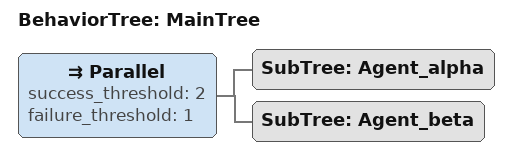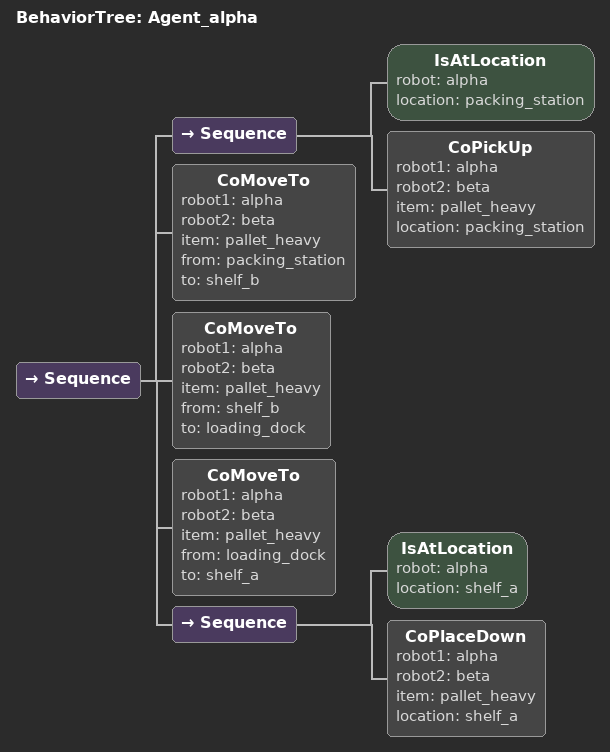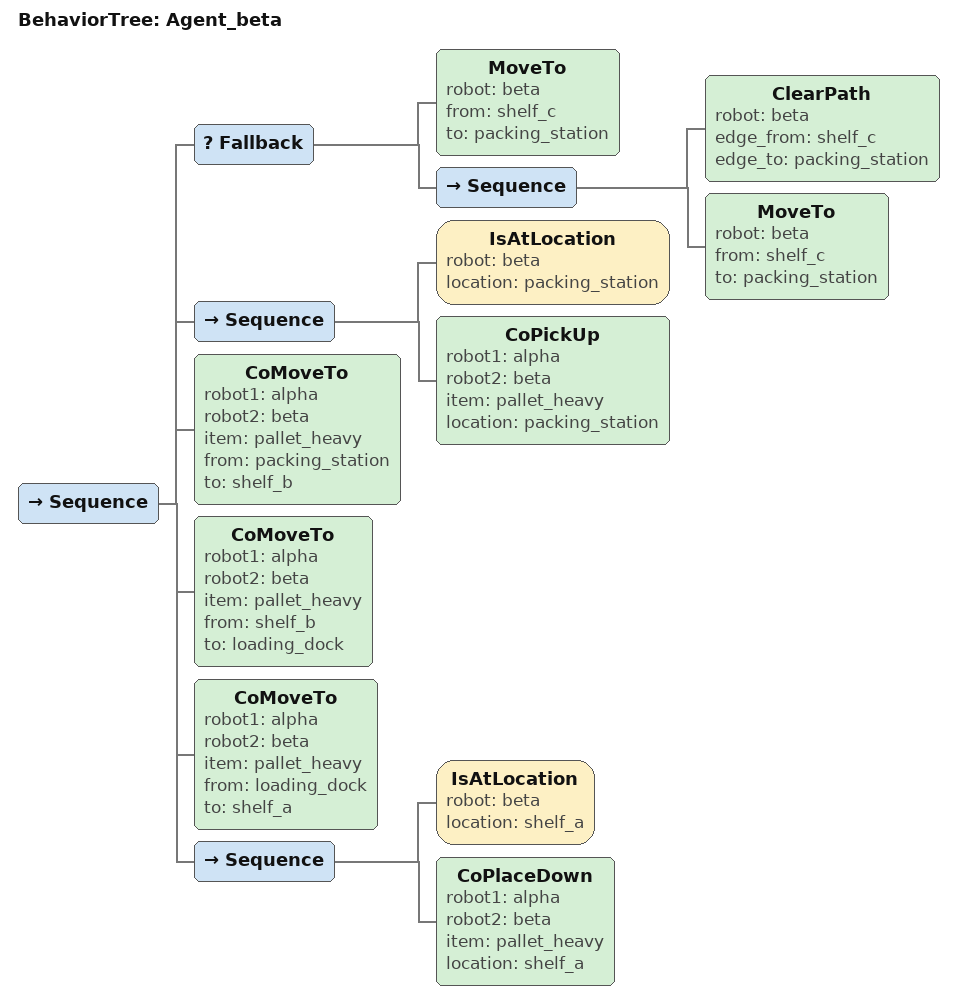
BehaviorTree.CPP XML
<root BTCPP_format="4" main_tree_to_execute="MainTree">
    <BehaviorTree ID="MainTree">
        <Parallel success_threshold="2" failure_threshold="1">
            <SubTree ID="Agent_alpha"/>
            <SubTree ID="Agent_beta"/>
        </Parallel>
    </BehaviorTree>
    <BehaviorTree ID="Agent_alpha">
        <Sequence>
            <Sequence>
                <IsAtLocation robot="alpha" location="packing_station"/>
                <CoPickUp robot1="alpha" robot2="beta" item="pallet_heavy" location="packing_station"/>
            </Sequence>
            <CoMoveTo robot1="alpha" robot2="beta" item="pallet_heavy" from="packing_station" to="shelf_b"/>
            <CoMoveTo robot1="alpha" robot2="beta" item="pallet_heavy" from="shelf_b" to="loading_dock"/>
            <CoMoveTo robot1="alpha" robot2="beta" item="pallet_heavy" from="loading_dock" to="shelf_a"/>
            <Sequence>
                <IsAtLocation robot="alpha" location="shelf_a"/>
                <CoPlaceDown robot1="alpha" robot2="beta" item="pallet_heavy" location="shelf_a"/>
            </Sequence>
        </Sequence>
    </BehaviorTree>
    <BehaviorTree ID="Agent_beta">
        <Sequence>
            <Fallback>
                <MoveTo robot="beta" from="shelf_c" to="packing_station"/>
                <Sequence>
                    <ClearPath robot="beta" edge_from="shelf_c" edge_to="packing_station"/>
                    <MoveTo robot="beta" from="shelf_c" to="packing_station"/>
                </Sequence>
            </Fallback>
            <Sequence>
                <IsAtLocation robot="beta" location="packing_station"/>
                <CoPickUp robot1="alpha" robot2="beta" item="pallet_heavy" location="packing_station"/>
            </Sequence>
            <CoMoveTo robot1="alpha" robot2="beta" item="pallet_heavy" from="packing_station" to="shelf_b"/>
            <CoMoveTo robot1="alpha" robot2="beta" item="pallet_heavy" from="shelf_b" to="loading_dock"/>
            <CoMoveTo robot1="alpha" robot2="beta" item="pallet_heavy" from="loading_dock" to="shelf_a"/>
            <Sequence>
                <IsAtLocation robot="beta" location="shelf_a"/>
                <CoPlaceDown robot1="alpha" robot2="beta" item="pallet_heavy" location="shelf_a"/>
            </Sequence>
        </Sequence>
    </BehaviorTree>
</root>
